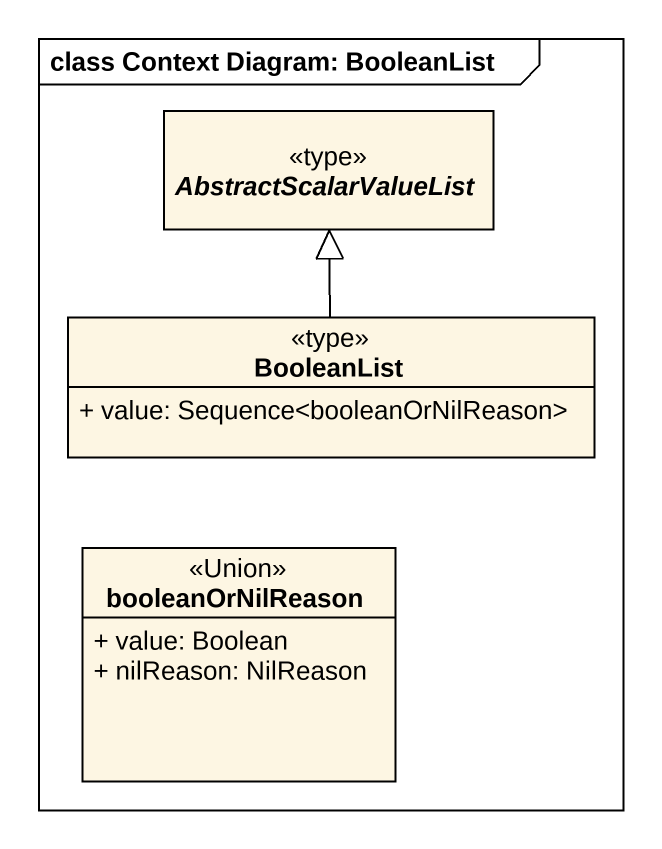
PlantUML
@startuml
mainframe class Context Diagram: BooleanList
hide circle
hide empty members
skinparam classAttributeIconSize 0
abstract class AbstractScalarValueList <<type>>
class BooleanList <<type>> {
  + value: Sequence<booleanOrNilReason>
}
class booleanOrNilReason <<Union>> {
  + value: Boolean
  + nilReason: NilReason
}
BooleanList -up-|> AbstractScalarValueList
@enduml
